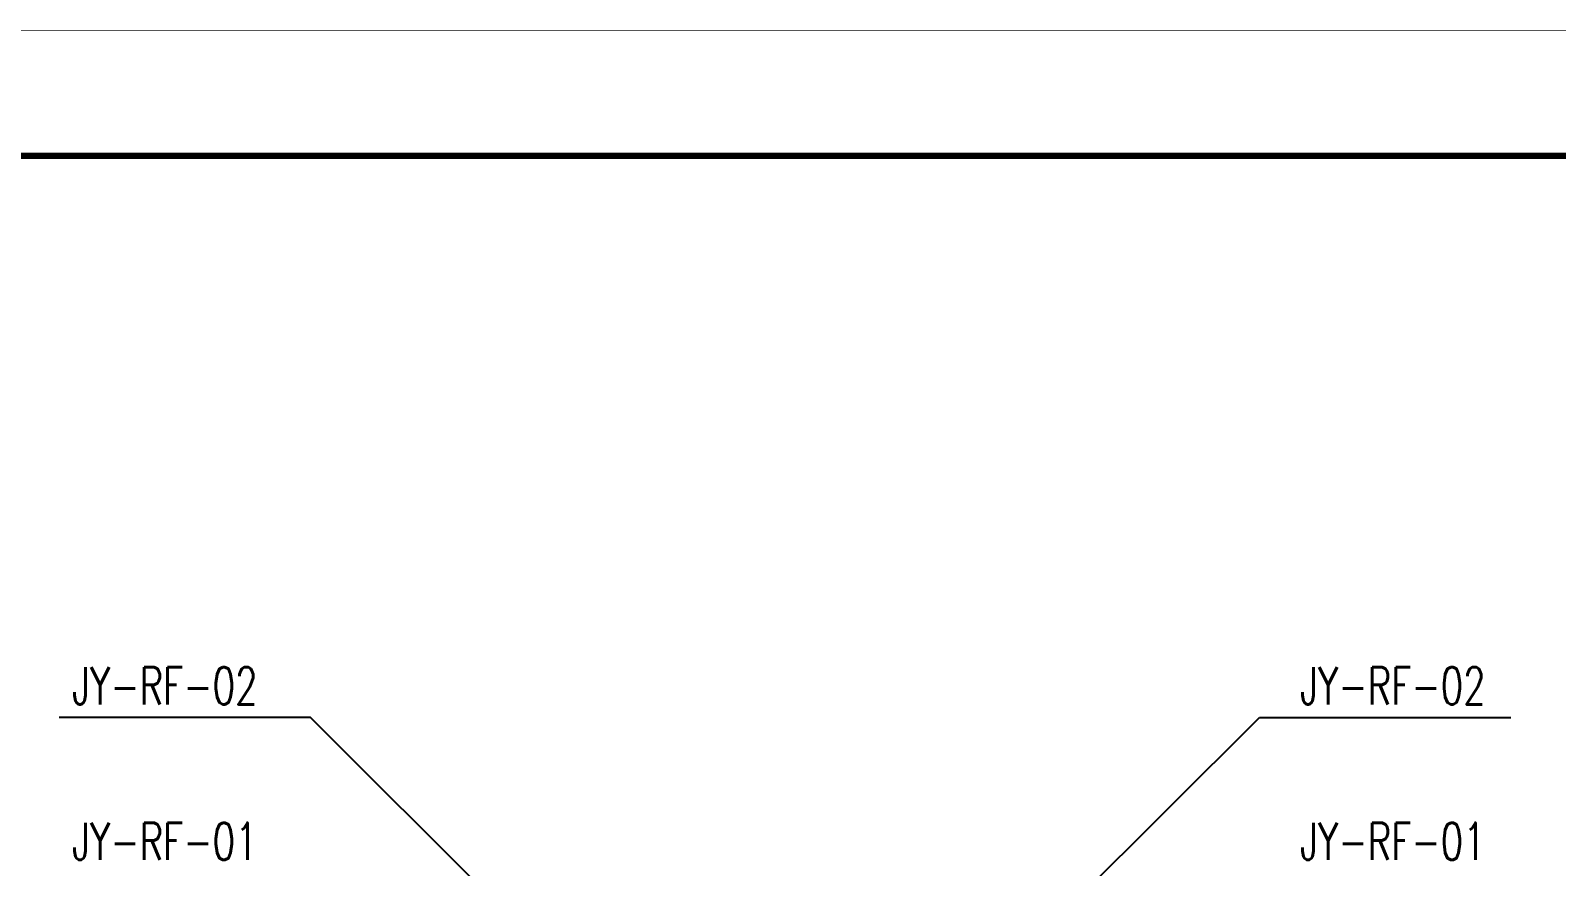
# Model space of a CAD drawing. Extents: x -562219 to -386232, y -244737 to -38219.
# Drawn here: x -420165 to -407946, y -192023 to -185332 of the extents above; entities that cross this region are included whole.
import ezdxf

# ---------------------------------------------------------------- set-up
doc = ezdxf.new("R2010")
doc.units = 0
doc.header["$LTSCALE"] = 1000
doc.header["$MEASUREMENT"] = 0
doc.layers.get('0').update_dxf_attribs({"linetype": 'CONTINUOUS'})
doc.layers.add('DIM_LEAD', color=3, linetype='CONTINUOUS')
doc.styles.add('_TCH_DIM', font='SIMPLEX', dxfattribs={"bigfont": 'GBCBIG'})

# ---------------------------------------------------------------- blocks, each defined once
blk = doc.blocks.new('图框-A1')
for points, const_width in [([(0, 0), (841, 0), (841, 594), (0, 594)], 0.05), ([(766, 584), (25, 584), (25, 10), (766, 10)], 0.5)]:
    blk.add_lwpolyline(points, close=True, dxfattribs=dict(const_width=const_width))

msp = doc.modelspace()

# ---------------------------------------------------------------- linework, layer by layer
at = {"layer": 'DIM_LEAD'}
for p, q in [((-417924, -190831), (-419937, -190831)), ((-416104, -192644), (-417924, -190831)), ((-416104, -192644), (-417924, -190831)), ((-412145, -192644), (-410324, -190831)), ((-412145, -192644), (-410324, -190831)), ((-410324, -190831), (-408312, -190831))]:
    msp.add_line(p, q, dxfattribs=at)

# ---------------------------------------------------------------- block references
at = {"xscale": 100, "yscale": 100, "zscale": 100}
msp.add_blockref('图框-A1', (-470334, -244734), dxfattribs=at)

# ---------------------------------------------------------------- texts
at = {"layer": 'DIM_LEAD', "color": 7, "style": '_TCH_DIM', "width": 0.705882}
for s, p in [('JY-RF-02', (-419832, -190726)), ('JY-RF-02', (-409998, -190726)), ('JY-RF-01', (-419832, -191971)), ('JY-RF-01', (-409998, -191971))]:
    msp.add_text(s, height=297.5, dxfattribs=at).set_placement(p)

doc.saveas('drawing.dxf')
